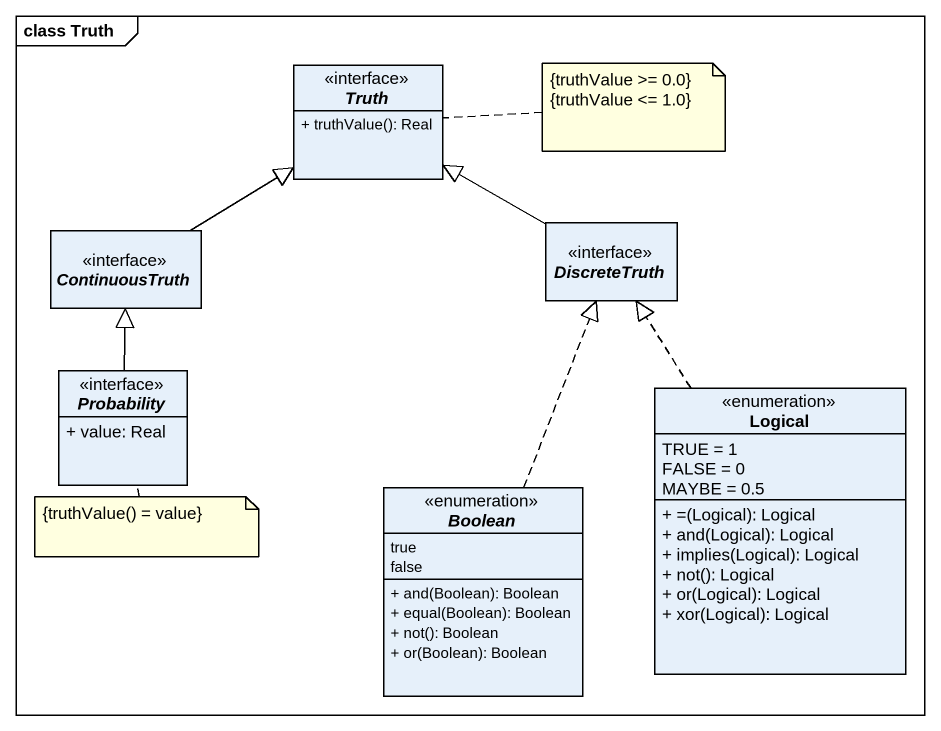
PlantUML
@startuml
mainframe class Truth
hide circle
hide empty members
skinparam classAttributeIconSize 0
interface Truth {
  + truthValue(): Real
}
interface ContinuousTruth
interface DiscreteTruth
interface Probability {
  + value: Real
}
enum Logical {
  TRUE = 1
  FALSE = 0
  MAYBE = 0.5
  + =(Logical): Logical
  + and(Logical): Logical
  + implies(Logical): Logical
  + not(): Logical
  + or(Logical): Logical
  + xor(Logical): Logical
}
interface Boolean <<enumeration>> {
  true
  false
  + and(Boolean): Boolean
  + equal(Boolean): Boolean
  + not(): Boolean
  + or(Boolean): Boolean
}
ContinuousTruth -up-|> Truth
DiscreteTruth -left-|> Truth
Probability -up-|> ContinuousTruth
Logical .up.|> DiscreteTruth
Boolean .up.|> DiscreteTruth
note right of Truth
  {truthValue >= 0.0}
  {truthValue <= 1.0}
end note
note bottom of Probability : {truthValue() = value}
@enduml
